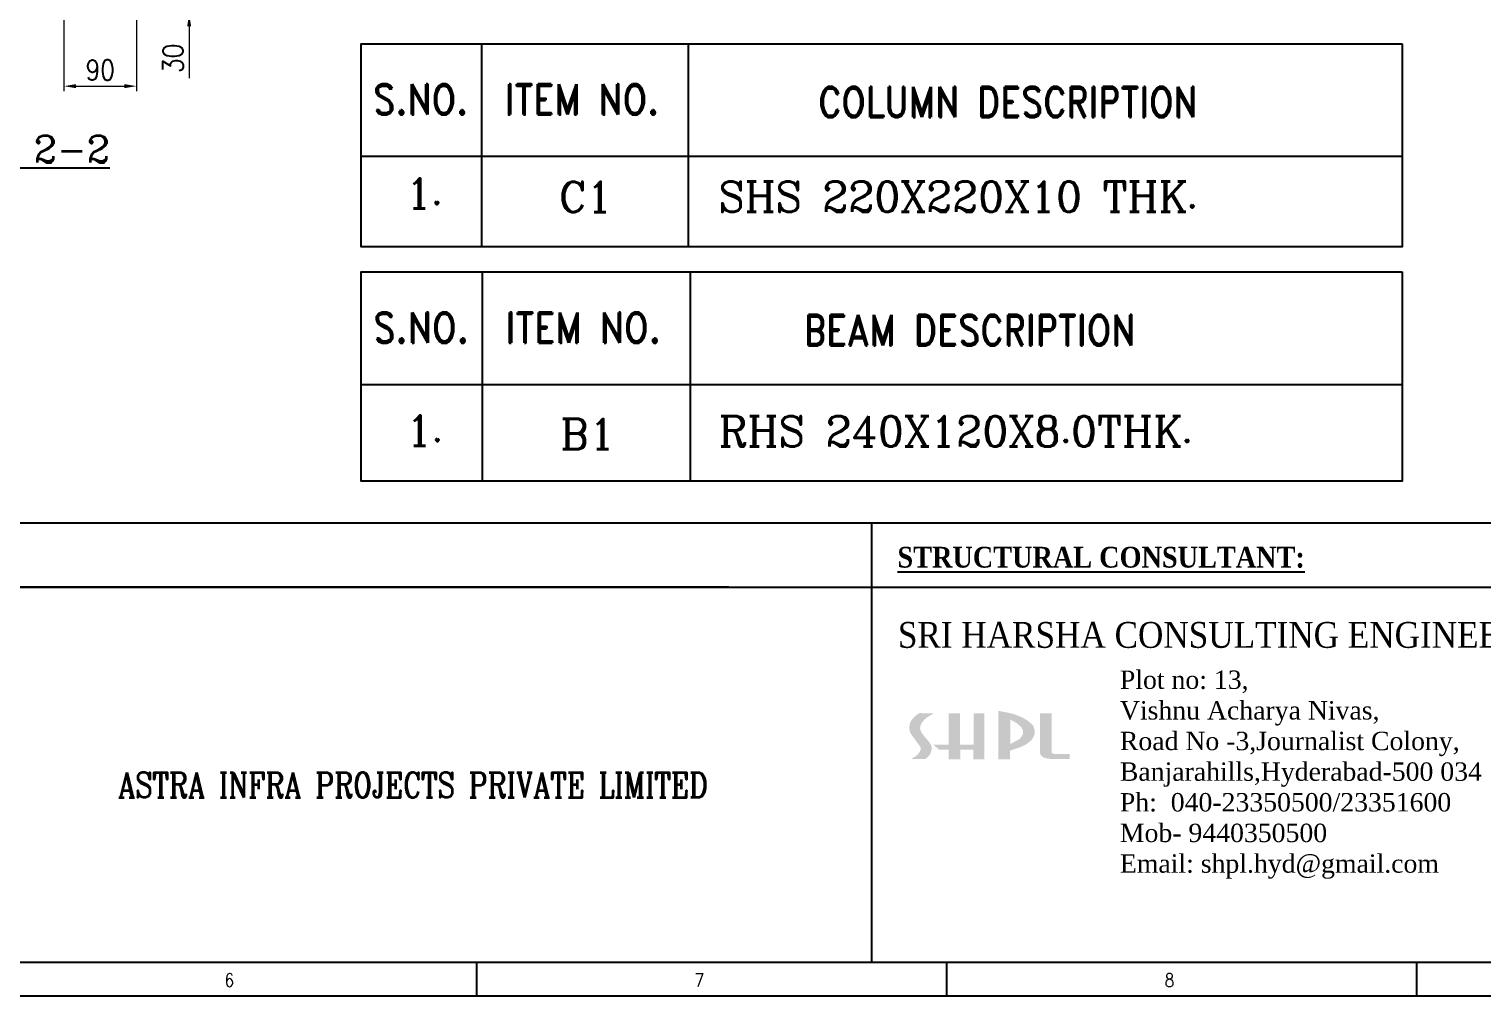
# Model space of a CAD drawing. Header units: millimetres. Extents: x 39911 to 73811, y -17730 to 21321.
# Drawn here: x 48758 to 54167, y -9499 to -5902 of the extents above; entities that cross this region are included whole.
import ezdxf

# ---------------------------------------------------------------- set-up
doc = ezdxf.new("R2010")
doc.units = ezdxf.units.MM
for name, color, linetype in [('GT', 6, 'Continuous'), ('TBLK_MAINTITLE', 83, 'Continuous'), ('text', 4, 'Continuous')]:
    doc.layers.add(name, color=color, linetype=linetype)
doc.styles.add('COM', font='complex.shx')
doc.styles.add('HEAD', font='times.ttf', dxfattribs={"width": 0.9})
doc.styles.add('ROMAND', font='romand.shx')
doc.styles.add('ROMANS', font='ROMANS.shx', dxfattribs={"width": 0.85})
doc.styles.add('ROMANT', font='romanc.shx')
doc.dimstyles.new('ISO-25-3', dxfattribs={"dimscale": 30, "dimtxt": 2.5, "dimasz": 1.5, "dimexe": 0.625, "dimexo": 0.625, "dimgap": 0.75, "dimtad": 1, "dimdec": 0, "dimlfac": 0.333333, "dimzin": 0, "dimdsep": 46, "dimtxsty": 'ROMANS', "dimcen": 1.5, "dimclrd": 3, "dimclre": 3, "dimclrt": 256, "dimadec": 0, "dimazin": 0, "dimtfac": 1, "dimtdec": 0, "dimtofl": 0, "dimtmove": 0, "dimatfit": 3, "dimfxl": 1, "dimtolj": 1, "dimtzin": 0, "dimlwd": 5, "dimlwe": 5, "dimarcsym": 0})

# ---------------------------------------------------------------- blocks, each defined once
blk = doc.blocks.new('A1 SHEET')
at = {"color": 4}
for p, q in [((-420.5, 5), (-420.5, 0)), ((-350.5, 5), (-350.5, 0)), ((-280.5, 5), (-280.5, 0))]:
    blk.add_line(p, q, dxfattribs=at)
for points in [[(-841, 0), (0, 0), (0, 594), (-841, 594)], [(-836, 5), (-5, 5), (-5, 589), (-836, 589)]]:
    blk.add_lwpolyline(points, close=True, dxfattribs=at)
at = {"layer": 'text', "color": 6, "style": 'ROMANS', "width": 0.85}
for s, p in [('6', (-458.02, 1.34, -0.39)), ('7', (-388.02, 1.34, -0.39)), ('8', (-318.02, 1.34, -0.39))]:
    blk.add_text(s, height=2, dxfattribs=at).set_placement(p)
blk = doc.blocks.new('*D82')
at = {"color": 3, "lineweight": 5, "transparency": 16777216}
for p, q in [((49354, -5712), (49354, -5667)), ((49176.6, -5757), (49372.8, -5757)), ((48906.6, -5847), (49372.8, -5847)), ((49354, -5892), (49354, -6085.2))]:
    blk.add_line(p, q, dxfattribs=at)
at = {"color": 3, "transparency": 16777216}
for points in [[(49346.5, -5712), (49361.5, -5712), (49354, -5757)], [(49346.5, -5892), (49361.5, -5892), (49354, -5847)]]:
    blk.add_solid(points, dxfattribs=at)
at = {"layer": 'Defpoints', "color": 0, "transparency": 16777216}
for p in [(49157.9, -5757), (48887.9, -5847), (49354, -5847)]:
    blk.add_point(p, dxfattribs=at)
at = {"lineweight": -3, "transparency": 16777216, "insert": (49294, -6011.1), "char_height": 75, "attachment_point": 5, "rotation": 90, "style": 'ROMANS'}
blk.add_mtext('\\A1;30', dxfattribs=at)
blk = doc.blocks.new('*D85')
at = {"color": 3, "lineweight": 5, "transparency": 16777216}
for p, q in [((49157.9, -5775.8), (49157.9, -6133.3)), ((48887.9, -5865.8), (48887.9, -6133.3)), ((48932.9, -6114.5), (49112.9, -6114.5))]:
    blk.add_line(p, q, dxfattribs=at)
at = {"color": 3, "transparency": 16777216}
for points in [[(48932.9, -6107), (48932.9, -6122), (48887.9, -6114.5)], [(49112.9, -6107), (49112.9, -6122), (49157.9, -6114.5)]]:
    blk.add_solid(points, dxfattribs=at)
at = {"layer": 'Defpoints', "color": 0, "transparency": 16777216}
for p in [(49157.9, -5757), (48887.9, -5847), (49157.9, -6114.5)]:
    blk.add_point(p, dxfattribs=at)
at = {"lineweight": -3, "transparency": 16777216, "insert": (49022.9, -6054.5), "char_height": 75, "attachment_point": 5, "style": 'ROMANS'}
blk.add_mtext('\\A1;90', dxfattribs=at)

msp = doc.modelspace()

# ---------------------------------------------------------------- hatches: boundary and pattern name
at = {"layer": 'TBLK_MAINTITLE', "lineweight": -3, "ltscale": 10}
h = msp.add_hatch(color=232, dxfattribs=at)
h.paths.add_polyline_path([(52078.1, -8576.6), (52077.8, -8580.5), (52076.1, -8587.5), (52072.2, -8593.9), (52065.6, -8601.3), (52058, -8607.9), (52058, -8607.8), (52048.1, -8613.7), (52042.1, -8617.9), (52095.3, -8617.9), (52103, -8611.2), (52112.7, -8599.7), (52115.9, -8591.9), (52118.2, -8583), (52118.7, -8574.9), (52116.7, -8567.4), (52112.7, -8559.6), (52102, -8546.5), (52092.7, -8535.5), (52086.3, -8527.8), (52080, -8518.3), (52076.3, -8509.9), (52075.3, -8503.5), (52076.2, -8496.1), (52078.4, -8488), (52084.1, -8480), (52088.8, -8473.8), (52094.9, -8467.4), (52106, -8459.6), (52117.3, -8453.3), (52127, -8447.5), (52072.9, -8447.1), (52062.4, -8453.5), (52054.8, -8460.4), (52044, -8471.4), (52037.8, -8483.9), (52034.8, -8498.3), (52036.2, -8512.9), (52041.3, -8524.4), (52065.7, -8558.5), (52071.4, -8565.5), (52075, -8571.3)])
h.paths.add_polyline_path([(52223.9, -8447.7), (52182.2, -8447.7), (52182.2, -8564.5), (52124.5, -8564.5), (52146.1, -8582.8), (52181.5, -8582.8), (52181.5, -8618.8), (52224.8, -8618.8), (52224.8, -8583.1), (52273.4, -8583.1), (52273.4, -8619.4), (52315, -8619.4), (52315, -8447.2), (52274.5, -8447.2), (52274.5, -8564.5), (52223.9, -8564.5)])
h.paths.add_polyline_path([(52366, -8619.2), (52410.1, -8619.2), (52410.1, -8586.5), (52448.1, -8573.9), (52470.8, -8563.1), (52492.7, -8544.9), (52501.3, -8526.1), (52502.1, -8510.2), (52495.9, -8493.1), (52477.4, -8475.8), (52453.9, -8462.4), (52427.2, -8451.5), (52402.6, -8445.4), (52366, -8438.3)])
h.paths.add_polyline_path([(52410.9, -8471.5), (52417.7, -8474.5), (52427, -8479.2), (52441.3, -8489.1), (52452.1, -8499.7), (52458.2, -8511.5), (52458.9, -8518.2), (52457.3, -8527.2), (52449.8, -8539.2), (52442.9, -8545.2), (52410.9, -8562)], flags=16)
h.paths.add_polyline_path([(52521.1, -8595.7), (52526.1, -8605.4), (52535.2, -8612.3), (52545.7, -8615.5), (52562.5, -8617.7), (52567.6, -8618), (52632.1, -8618), (52632.1, -8598.6), (52573.7, -8598.6), (52568.6, -8597.2), (52566, -8595), (52564.7, -8591.9), (52564.5, -8588.8), (52564.5, -8447.8), (52521.1, -8447.7)])

# ---------------------------------------------------------------- linework, layer by layer
at = {"color": 4, "lineweight": -3}
for p, q in [((50442.4, -5957.3), (50442.4, -6711.9)), ((51212.3, -5957.3), (51212.3, -6711.9)), ((49994.4, -6374.8), (53870.1, -6374.8)), ((50445, -6805), (50445, -7583.9)), ((51219.3, -6805), (51219.3, -7583.9)), ((49994.4, -7224.9), (53870.1, -7224.9))]:
    msp.add_line(p, q, dxfattribs=at)
for points in [[(53870.1, -5957.4), (53870.1, -6711.9), (49994.4, -6711.9), (49994.4, -5957.3)], [(53870.1, -6805), (53870.1, -7583.9), (49994.4, -7583.9), (49994.4, -6805)]]:
    msp.add_lwpolyline(points, close=True, dxfattribs=at)
at = {"layer": 'TBLK_MAINTITLE', "lineweight": -3}
for p, q in [((40035.9, -7739.5), (60810.9, -7739.5)), ((51894.6, -7739.5), (51894.6, -9374.1)), ((51363.2, -7978.9), (40035.9, -7978.9)), ((48669, -7978.9), (51628, -7978.9)), ((51628, -7978.9), (57519, -7978.9))]:
    msp.add_line(p, q, dxfattribs=at)

# ---------------------------------------------------------------- block references
at = {"lineweight": -3, "xscale": 25, "yscale": 25, "zscale": 25}
msp.add_blockref('A1 SHEET', (60935.9, -9499.1), dxfattribs=at)

# ---------------------------------------------------------------- texts
at = {"layer": 'GT', "color": 1, "lineweight": -3, "style": 'ROMAND', "width": 0.85}
for s, height, p in [('S.NO.', 112.73, (50039.5, -6220.4)), ('ITEM NO.', 112.73, (50528.8, -6220.4)), ('COLUMN DESCRIPTION', 112.731, (51696.2, -6230)), ('S.NO.', 113.38, (50039.8, -7069.6)), ('ITEM NO.', 113.38, (50531.8, -7069.6)), ('BEAM DESCRIPTION', 113.377, (51642.9, -7079.2))]:
    msp.add_text(s, height=height, dxfattribs=at).set_placement(p)
at = {"layer": 'GT', "color": 7, "lineweight": -3, "style": 'ROMANT'}
msp.add_text('%%UVIEW : 2-2', height=100, dxfattribs=at).set_placement((48278.6, -6398.7))
at = {"layer": 'TBLK_MAINTITLE', "lineweight": -3, "ltscale": 10, "insert": (51991.1, -7828.2, -9.7), "char_height": 77.368, "attachment_point": 1, "style": 'HEAD'}
msp.add_mtext('{\\fTimes New Roman|b1|i0|c0|p18;\\LSTRUCTURAL CONSULTANT:}', dxfattribs=at)
at = {"layer": 'TBLK_MAINTITLE', "color": 240, "lineweight": -3, "ltscale": 10, "insert": (51992.7, -8107.9, -9.7), "char_height": 96.207, "width": 4735.428, "attachment_point": 1, "style": 'HEAD'}
msp.add_mtext('{\\fTimes New Roman|b0|i0|c0|p18;\\W0.9;SRI HARSHA CONSULTING ENGINEERS(P) LTD.}', dxfattribs=at)
at = {"layer": 'TBLK_MAINTITLE', "lineweight": -3, "ltscale": 10, "insert": (52819.1, -8288.5, -9.7), "char_height": 68.37, "width": 2446.875, "attachment_point": 1, "rotation": 0.0001, "style": 'HEAD'}
msp.add_mtext('{\\W1;\\C90;Plot no: 13,\\PVishnu Acharya Nivas,\\PRoad No -3,Journalist Colony,\\PBanjarahills,Hyderabad-500 034\\PPh:  040-23350500/23351600\\PMob- 9440350500\\PEmail: shpl.hyd@gmail.com}', dxfattribs=at)
at = {"layer": 'text', "color": 3, "lineweight": -3, "style": 'ROMANT'}
for s, height, p in [('1.', 112.73, (50160.4, -6569.9)), ('C1', 112.73, (50731, -6583)), ('SHS 220X220X10 THK.', 112.731, (51325, -6582.1))]:
    msp.add_text(s, height=height, dxfattribs=at).set_placement(p)
at = {"layer": 'text', "color": 2, "lineweight": -3, "style": 'ROMANT'}
for s, height, p in [('1.', 113.38, (50161.4, -7452.4)), ('B1', 113.38, (50735.3, -7465.6)), ('RHS 240X120X8.0THK.', 113.377, (51325, -7455.1))]:
    msp.add_text(s, height=height, dxfattribs=at).set_placement(p)
at = {"layer": 'text', "color": 240, "lineweight": -3, "style": 'COM', "width": 0.8}
msp.add_text('ASTRA INFRA PROJECTS PRIVATE LIMITED ', height=93.505, dxfattribs=at).set_placement((49089.3, -8761.1))

# ---------------------------------------------------------------- dimensions: what is measured, and where the dimension line sits
at = {"lineweight": -3}
dim = msp.add_linear_dim(base=(49354, -5847), p1=(49157.9, -5757), p2=(48887.9, -5847), angle=90, dimstyle='ISO-25-3', dxfattribs=at)
dim.commit()
dim.dimension.update_dxf_attribs({"geometry": '*D82', "text_midpoint": (49294, -6011.1)})
dim = msp.add_linear_dim(base=(49157.9, -6114.5), p1=(48887.9, -5847), p2=(49157.9, -5757), dimstyle='ISO-25-3', dxfattribs=at)
dim.commit()
dim.dimension.update_dxf_attribs({"geometry": '*D85', "text_midpoint": (49022.9, -6054.5)})

doc.saveas('drawing.dxf')
